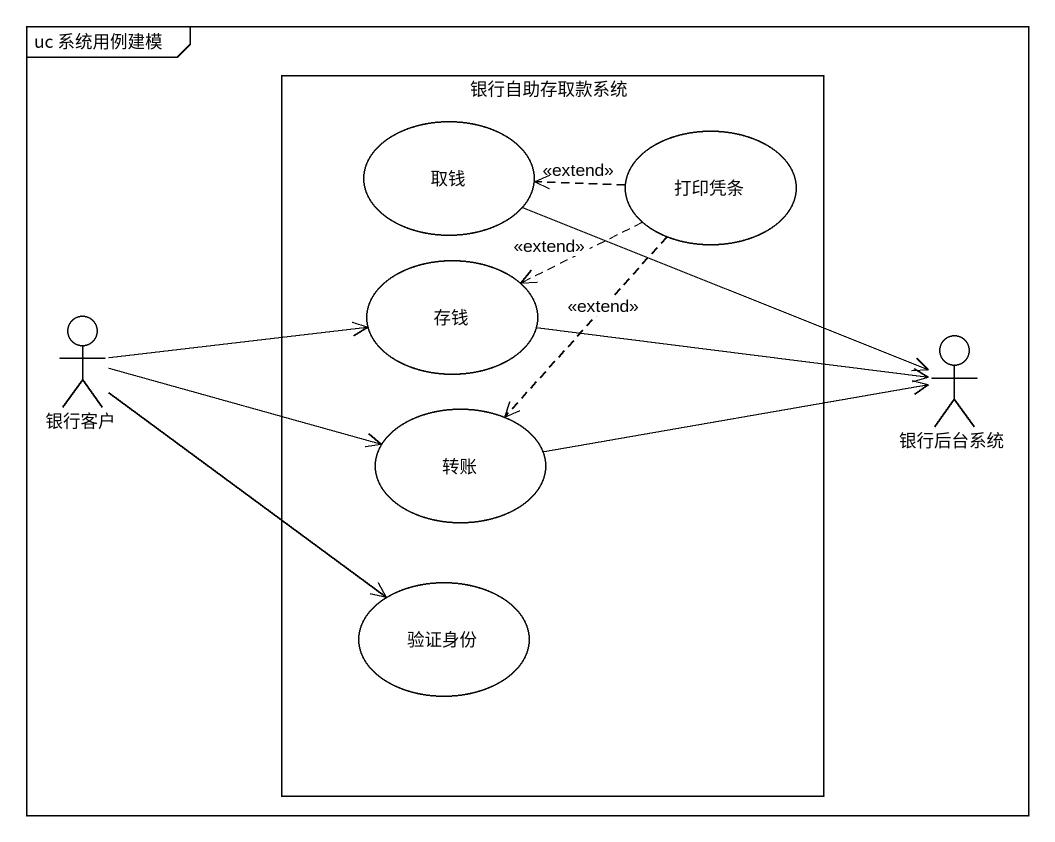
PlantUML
@startuml
mainframe uc 系统用例建模
rectangle 银行自助存取款系统 {
  usecase 取钱
  usecase 打印凭条
  usecase 存钱
  usecase 转账
  usecase 验证身份
}
actor 银行客户
actor 银行后台系统
取钱 -right-> 银行后台系统
打印凭条 .left.> 取钱 : <<extend>>
打印凭条 .left.> 存钱 : <<extend>>
打印凭条 ..> 转账 : <<extend>>
存钱 -right-> 银行后台系统
银行客户 -right-> 存钱
银行客户 -right-> 转账
银行客户 --> 验证身份
转账 -right-> 银行后台系统
@enduml
